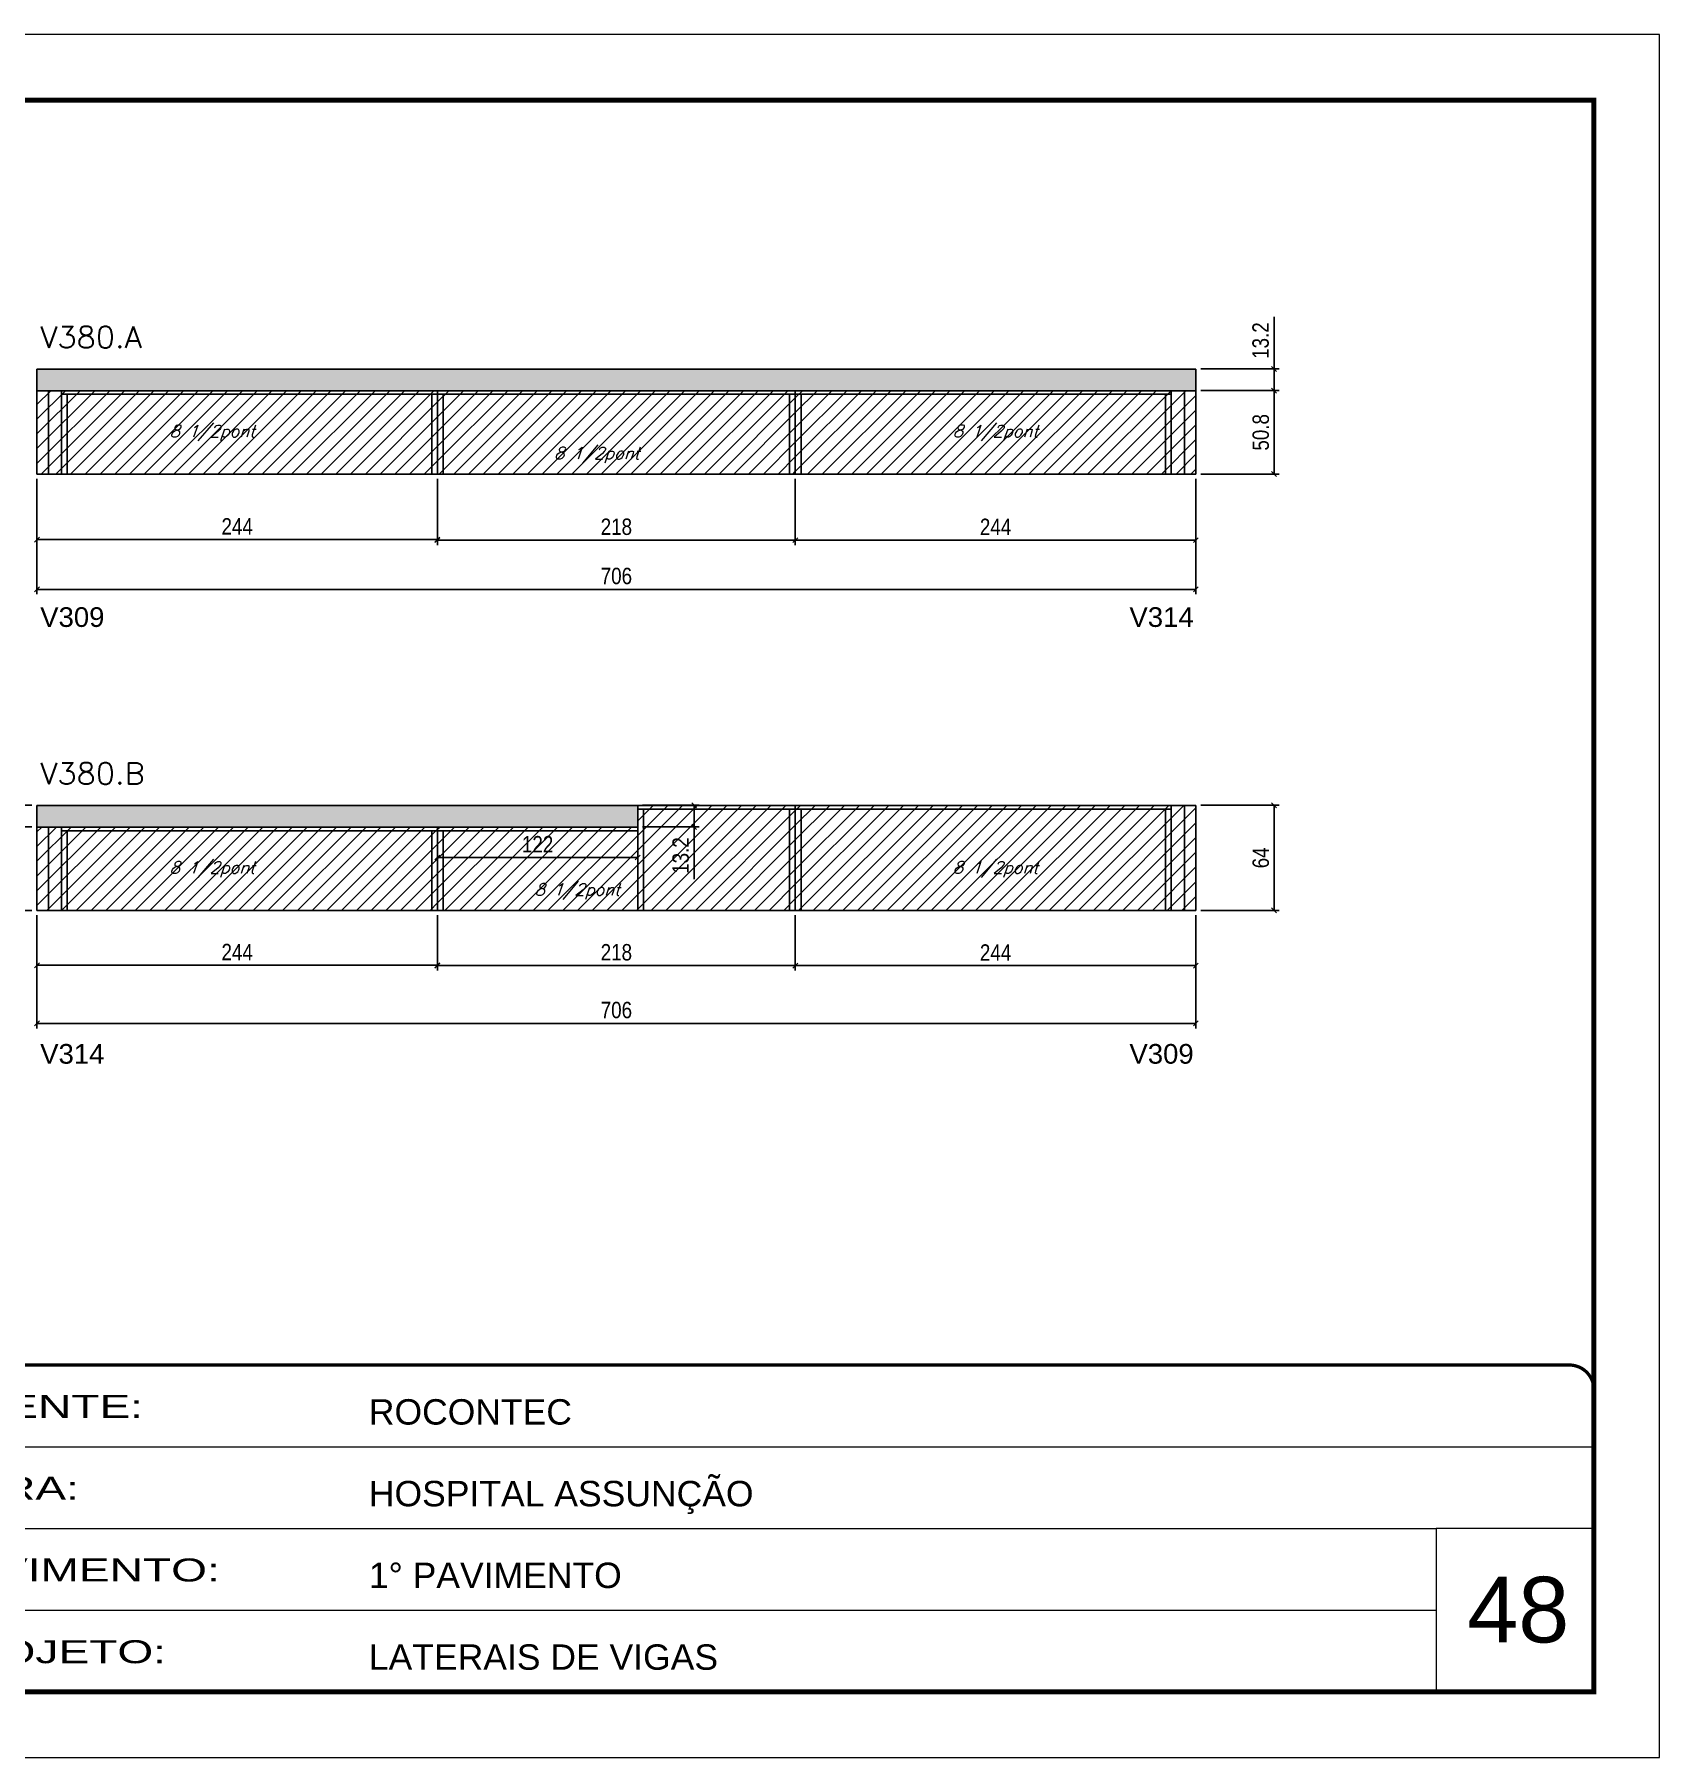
# Model space of a CAD drawing. Extents: x 137137 to 143418, y 10464 to 34486.
# Drawn here: x 142387 to 143377, y 20801 to 21851 of the extents above; entities that cross this region are included whole.
import ezdxf

# ---------------------------------------------------------------- set-up
doc = ezdxf.new("R2010")
doc.units = 0
doc.linetypes.add('CONTINUO', pattern=[0])
doc.linetypes.add('DASHED', pattern=[0.75, 0.5, -0.25])
for name, color, linetype in [('5', 5, 'Continuous'), ('COTA', 241, 'Continuous'), ('Painéis', 200, 'Continuous'), ('SARR_2.2x7', 40, 'Continuous'), ('SARR_3.5x7', 81, 'Continuous'), ('texto', 7, 'Continuous')]:
    doc.layers.add(name, color=color, linetype=linetype)
for name, color, linetype, lineweight in [('CARIMBO', 255, 'Continuous', 9), ('Folhas', 255, 'Continuous', 9), ('Hachura', 251, 'Continuous', 9), ('SARRAFO DE PRESSAO', 251, 'DASHED', 9), ('Texto Seção', 7, 'Continuous', 15)]:
    doc.layers.add(name, color=color, linetype=linetype, lineweight=lineweight)
doc.styles.add('ARIAL', font='arial.ttf')
doc.styles.add('COTA TECNICA', font='techl___.ttf', dxfattribs={"height": 10})
doc.styles.add('REGUA-120', font='ROMANS.shx', dxfattribs={"height": 15})
doc.styles.add('Romans', font='romans.shx')
doc.styles.get("Standard").update_dxf_attribs({"font": 'arial.ttf'})
doc.styles.add('Tecnologia', font='')
doc.styles.get('Tecnologia').set_extended_font_data('Forgotten Futurist')
doc.dimstyles.new('PAINEL', dxfattribs={"dimtxt": 10, "dimasz": 3, "dimexe": 3, "dimexo": 3, "dimgap": 3, "dimtad": 1, "dimdec": 1, "dimzin": 12, "dimdsep": 46, "dimtxsty": 'COTA TECNICA', "dimblk1": 'OBLIQUE', "dimblk2": 'OBLIQUE', "dimsah": 1, "dimcen": 0.9, "dimclrd": 4, "dimclre": 4, "dimclrt": 240, "dimadec": 1, "dimazin": 3, "dimtfac": 1, "dimtdec": 1, "dimtmove": 0, "dimatfit": 3, "dimfxl": 1, "dimtolj": 1, "dimtzin": 12, "dimarcsym": 0})
pattern_1 = [(45, (-27, -4594.3004), (-4.49012806, 4.49012806), [])]

# ---------------------------------------------------------------- blocks, each defined once
blk = doc.blocks.new('9999999999')
at = {"color": 30, "linetype": 'CONTINUO'}
for p, q in [((98564.6, 34379.6), (99584, 34379.6)), ((98564.6, 34329.8), (99488, 34329.8)), ((99584, 34329.8), (99488, 34329.8)), ((99488, 34329.8), (99488, 34230.2)), ((98564.6, 34280), (99488, 34280))]:
    blk.add_line(p, q, dxfattribs=at)
at = {"color": 30, "linetype": 'CONTINUO', "const_width": 2}
blk.add_lwpolyline([(99584, 34230.2), (99584, 34414.4, 0.414214), (99569, 34429.4), (98229, 34429.4, 0.414214), (98214, 34414.4), (98214, 34245.2, 0.414214), (98229, 34230.2), (99584, 34230.2)], format="xyb", dxfattribs=at)
at = {"layer": 'Folhas'}
blk.add_lwpolyline([(98139, 34190.2), (99624, 34190.2), (99624, 35240.2), (98139, 35240.2)], close=True, dxfattribs=at)
at = {"layer": 'Folhas', "color": 30, "const_width": 3}
blk.add_lwpolyline([(98214, 34230.2), (99584, 34230.2), (99584, 35200.2), (98214, 35200.2)], close=True, dxfattribs=at)
at = {"color": 7, "linetype": 'Continuous', "ltscale": 5, "style": 'ARIAL'}
for s, height, p in [('ROCONTEC', 15.48, (98837.7, 34393.1)), ('HOSPITAL ASSUNÇÃO', 15.483, (98837.7, 34343.3)), ('1° PAVIMENTO', 15.483, (98837.7, 34293.5)), ('LATERAIS DE VIGAS', 15.483, (98837.7, 34243.7))]:
    blk.add_text(s, height=height, dxfattribs=at).set_placement(p)
at = {"layer": 'Folhas', "color": 7, "style": 'Tecnologia', "width": 1.5}
for s, p in [('CLIENTE:', (98573.7, 34397.2)), ('OBRA:', (98573.7, 34347.3)), ('PAVIMENTO:', (98573.7, 34297.5)), ('PROJETO:', (98573.7, 34247.7))]:
    blk.add_text(s, height=14, dxfattribs=at).set_placement(p)
blk = doc.blocks.new('_Oblique')
at = {"color": 0, "linetype": 'ByBlock', "lineweight": -2}
blk.add_line((-0.5, -0.5), (0.5, 0.5), dxfattribs=at)
blk = doc.blocks.new('*D1363')
at = {"layer": 'COTA', "color": 4, "linetype": 'ByBlock', "lineweight": -2, "transparency": 16777216}
for p, q in [((142850.8, 21580.6), (142850.8, 21540.3)), ((143094.8, 21580.6), (143094.8, 21540.3)), ((142850.8, 21543.3), (143094.8, 21543.3))]:
    blk.add_line(p, q, dxfattribs=at)
at = {"layer": 'Defpoints', "color": 0, "linetype": 'ByBlock', "transparency": 16777216}
for p in [(142850.8, 21583.6), (143094.8, 21583.6), (143094.8, 21543.3)]:
    blk.add_point(p, dxfattribs=at)
at = {"layer": 'COTA', "color": 4, "linetype": 'ByBlock', "lineweight": -2, "transparency": 16777216, "xscale": 3, "yscale": 3, "zscale": 3, "rotation": 180}
blk.add_blockref('_Oblique', (142850.8, 21543.3), dxfattribs=at)
at = {"layer": 'COTA', "color": 4, "linetype": 'ByBlock', "lineweight": -2, "transparency": 16777216, "xscale": 3, "yscale": 3, "zscale": 3}
blk.add_blockref('_Oblique', (143094.8, 21543.3), dxfattribs=at)
at = {"layer": 'COTA', "color": 240, "linetype": 'ByBlock', "transparency": 16777216, "insert": (142972.8, 21551.4), "char_height": 10, "attachment_point": 5, "style": 'COTA TECNICA'}
blk.add_mtext('\\A1;244', dxfattribs=at)
blk = doc.blocks.new('*D1364')
at = {"layer": 'COTA', "color": 4, "linetype": 'ByBlock', "lineweight": -2, "transparency": 16777216}
for p, q in [((143097.8, 21634.4), (143145.5, 21634.4)), ((143142.5, 21583.6), (143142.5, 21634.4)), ((143097.8, 21583.6), (143145.5, 21583.6))]:
    blk.add_line(p, q, dxfattribs=at)
at = {"layer": 'Defpoints', "color": 0, "linetype": 'ByBlock', "transparency": 16777216}
for p in [(143094.8, 21634.4), (143142.5, 21634.4), (143094.8, 21583.6)]:
    blk.add_point(p, dxfattribs=at)
at = {"layer": 'COTA', "color": 4, "linetype": 'ByBlock', "lineweight": -2, "transparency": 16777216, "xscale": 3, "yscale": 3, "zscale": 3}
for p, rotation in [((143142.5, 21634.4), 90), ((143142.5, 21583.6), 270)]:
    blk.add_blockref('_Oblique', p, dxfattribs=dict(at, rotation=rotation))
at = {"layer": 'COTA', "color": 240, "linetype": 'ByBlock', "transparency": 16777216, "insert": (143134.4, 21609), "char_height": 10, "attachment_point": 5, "rotation": 90, "style": 'COTA TECNICA'}
blk.add_mtext('\\A1;50.8', dxfattribs=at)
blk = doc.blocks.new('*D1376')
at = {"layer": 'COTA', "color": 4, "lineweight": -2, "transparency": 16777216}
for p, q in [((142388.8, 21580.6), (142388.8, 21540.6)), ((142632.8, 21580.6), (142632.8, 21540.6)), ((142388.8, 21543.6), (142632.8, 21543.6))]:
    blk.add_line(p, q, dxfattribs=at)
at = {"layer": 'Defpoints', "color": 0, "transparency": 16777216}
for p in [(142388.8, 21583.6), (142632.8, 21583.6), (142632.8, 21543.6)]:
    blk.add_point(p, dxfattribs=at)
at = {"layer": 'COTA', "color": 4, "lineweight": -2, "transparency": 16777216, "xscale": 3, "yscale": 3, "zscale": 3, "rotation": 180}
blk.add_blockref('_Oblique', (142388.8, 21543.6), dxfattribs=at)
at = {"layer": 'COTA', "color": 4, "lineweight": -2, "transparency": 16777216, "xscale": 3, "yscale": 3, "zscale": 3}
blk.add_blockref('_Oblique', (142632.8, 21543.6), dxfattribs=at)
at = {"layer": 'COTA', "color": 240, "transparency": 16777216, "insert": (142510.8, 21551.7), "char_height": 10, "attachment_point": 5, "style": 'COTA TECNICA'}
blk.add_mtext('\\A1;244', dxfattribs=at)
blk = doc.blocks.new('*D1377')
at = {"layer": 'COTA', "color": 4, "lineweight": -2, "transparency": 16777216}
for p, q in [((142632.8, 21580.6), (142632.8, 21540.3)), ((142850.8, 21580.6), (142850.8, 21540.3)), ((142632.8, 21543.3), (142850.8, 21543.3))]:
    blk.add_line(p, q, dxfattribs=at)
at = {"layer": 'Defpoints', "color": 0, "transparency": 16777216}
for p in [(142632.8, 21583.6), (142850.8, 21583.6), (142850.8, 21543.3)]:
    blk.add_point(p, dxfattribs=at)
at = {"layer": 'COTA', "color": 4, "lineweight": -2, "transparency": 16777216, "xscale": 3, "yscale": 3, "zscale": 3, "rotation": 180}
blk.add_blockref('_Oblique', (142632.8, 21543.3), dxfattribs=at)
at = {"layer": 'COTA', "color": 4, "lineweight": -2, "transparency": 16777216, "xscale": 3, "yscale": 3, "zscale": 3}
blk.add_blockref('_Oblique', (142850.8, 21543.3), dxfattribs=at)
at = {"layer": 'COTA', "color": 240, "transparency": 16777216, "insert": (142741.8, 21551.4), "char_height": 10, "attachment_point": 5, "style": 'COTA TECNICA'}
blk.add_mtext('\\A1;218', dxfattribs=at)
blk = doc.blocks.new('*D1371')
at = {"layer": 'COTA', "color": 4, "linetype": 'ByBlock', "lineweight": -2, "transparency": 16777216}
for p, q in [((142850.8, 21314.7), (142850.8, 21281)), ((143094.8, 21314.7), (143094.8, 21281)), ((142850.8, 21284), (143094.8, 21284))]:
    blk.add_line(p, q, dxfattribs=at)
at = {"layer": 'Defpoints', "color": 0, "linetype": 'ByBlock', "transparency": 16777216}
for p in [(142850.8, 21317.7), (143094.8, 21317.7), (143094.8, 21284)]:
    blk.add_point(p, dxfattribs=at)
at = {"layer": 'COTA', "color": 4, "linetype": 'ByBlock', "lineweight": -2, "transparency": 16777216, "xscale": 3, "yscale": 3, "zscale": 3, "rotation": 180}
blk.add_blockref('_Oblique', (142850.8, 21284), dxfattribs=at)
at = {"layer": 'COTA', "color": 4, "linetype": 'ByBlock', "lineweight": -2, "transparency": 16777216, "xscale": 3, "yscale": 3, "zscale": 3}
blk.add_blockref('_Oblique', (143094.8, 21284), dxfattribs=at)
at = {"layer": 'COTA', "color": 240, "linetype": 'ByBlock', "transparency": 16777216, "insert": (142972.8, 21292), "char_height": 10, "attachment_point": 5, "style": 'COTA TECNICA'}
blk.add_mtext('\\A1;244', dxfattribs=at)
blk = doc.blocks.new('*D1372')
at = {"layer": 'COTA', "color": 4, "linetype": 'ByBlock', "lineweight": -2, "transparency": 16777216}
for p, q in [((143097.8, 21381.7), (143145.5, 21381.7)), ((143142.5, 21317.7), (143142.5, 21381.7)), ((143097.8, 21317.7), (143145.5, 21317.7))]:
    blk.add_line(p, q, dxfattribs=at)
at = {"layer": 'Defpoints', "color": 0, "linetype": 'ByBlock', "transparency": 16777216}
for p in [(143094.8, 21381.7), (143142.5, 21381.7), (143094.8, 21317.7)]:
    blk.add_point(p, dxfattribs=at)
at = {"layer": 'COTA', "color": 4, "linetype": 'ByBlock', "lineweight": -2, "transparency": 16777216, "xscale": 3, "yscale": 3, "zscale": 3}
for p, rotation in [((143142.5, 21381.7), 90), ((143142.5, 21317.7), 270)]:
    blk.add_blockref('_Oblique', p, dxfattribs=dict(at, rotation=rotation))
at = {"layer": 'COTA', "color": 240, "linetype": 'ByBlock', "transparency": 16777216, "insert": (143134.4, 21349.7), "char_height": 10, "attachment_point": 5, "rotation": 90, "style": 'COTA TECNICA'}
blk.add_mtext('\\A1;64', dxfattribs=at)
blk = doc.blocks.new('*D1378')
at = {"layer": 'COTA', "color": 4, "lineweight": -2, "transparency": 16777216}
for p, q in [((142388.8, 21314.7), (142388.8, 21281.2)), ((142632.8, 21314.7), (142632.8, 21281.2)), ((142388.8, 21284.2), (142632.8, 21284.2))]:
    blk.add_line(p, q, dxfattribs=at)
at = {"layer": 'Defpoints', "color": 0, "transparency": 16777216}
for p in [(142388.8, 21317.7), (142632.8, 21317.7), (142632.8, 21284.2)]:
    blk.add_point(p, dxfattribs=at)
at = {"layer": 'COTA', "color": 4, "lineweight": -2, "transparency": 16777216, "xscale": 3, "yscale": 3, "zscale": 3, "rotation": 180}
blk.add_blockref('_Oblique', (142388.8, 21284.2), dxfattribs=at)
at = {"layer": 'COTA', "color": 4, "lineweight": -2, "transparency": 16777216, "xscale": 3, "yscale": 3, "zscale": 3}
blk.add_blockref('_Oblique', (142632.8, 21284.2), dxfattribs=at)
at = {"layer": 'COTA', "color": 240, "transparency": 16777216, "insert": (142510.8, 21292.3), "char_height": 10, "attachment_point": 5, "style": 'COTA TECNICA'}
blk.add_mtext('\\A1;244', dxfattribs=at)
blk = doc.blocks.new('*D1379')
at = {"layer": 'COTA', "color": 4, "lineweight": -2, "transparency": 16777216}
for p, q in [((142632.8, 21314.7), (142632.8, 21281)), ((142850.8, 21314.7), (142850.8, 21281)), ((142632.8, 21284), (142850.8, 21284))]:
    blk.add_line(p, q, dxfattribs=at)
at = {"layer": 'Defpoints', "color": 0, "transparency": 16777216}
for p in [(142632.8, 21317.7), (142850.8, 21317.7), (142850.8, 21284)]:
    blk.add_point(p, dxfattribs=at)
at = {"layer": 'COTA', "color": 4, "lineweight": -2, "transparency": 16777216, "xscale": 3, "yscale": 3, "zscale": 3, "rotation": 180}
blk.add_blockref('_Oblique', (142632.8, 21284), dxfattribs=at)
at = {"layer": 'COTA', "color": 4, "lineweight": -2, "transparency": 16777216, "xscale": 3, "yscale": 3, "zscale": 3}
blk.add_blockref('_Oblique', (142850.8, 21284), dxfattribs=at)
at = {"layer": 'COTA', "color": 240, "transparency": 16777216, "insert": (142741.8, 21292.1), "char_height": 10, "attachment_point": 5, "style": 'COTA TECNICA'}
blk.add_mtext('\\A1;218', dxfattribs=at)
blk = doc.blocks.new('*D1380')
at = {"layer": 'COTA', "color": 4, "lineweight": -2, "transparency": 16777216}
for p, q in [((142757.8, 21381.7), (142792.2, 21381.7)), ((142789.2, 21381.7), (142789.2, 21368.5)), ((142757.8, 21368.5), (142792.2, 21368.5)), ((142789.2, 21368.5), (142789.2, 21336.7))]:
    blk.add_line(p, q, dxfattribs=at)
at = {"layer": 'Defpoints', "color": 0, "transparency": 16777216}
for p in [(142754.8, 21381.7), (142754.8, 21368.5), (142789.2, 21368.5)]:
    blk.add_point(p, dxfattribs=at)
at = {"layer": 'COTA', "color": 4, "lineweight": -2, "transparency": 16777216, "xscale": 3, "yscale": 3, "zscale": 3}
for p, rotation in [((142789.2, 21381.7), 90), ((142789.2, 21368.5), 270)]:
    blk.add_blockref('_Oblique', p, dxfattribs=dict(at, rotation=rotation))
at = {"layer": 'COTA', "color": 240, "transparency": 16777216, "insert": (142781, 21351.1), "char_height": 10, "attachment_point": 5, "rotation": 90, "style": 'COTA TECNICA'}
blk.add_mtext('\\A1;13.2', dxfattribs=at)
blk = doc.blocks.new('*D1381')
at = {"layer": 'COTA', "color": 4, "lineweight": -2, "transparency": 16777216}
for p, q in [((142632.8, 21365.5), (142632.8, 21346.9)), ((142754.8, 21365.5), (142754.8, 21346.9)), ((142632.8, 21349.9), (142754.8, 21349.9))]:
    blk.add_line(p, q, dxfattribs=at)
at = {"layer": 'Defpoints', "color": 0, "transparency": 16777216}
for p in [(142632.8, 21368.5), (142754.8, 21368.5), (142754.8, 21349.9)]:
    blk.add_point(p, dxfattribs=at)
at = {"layer": 'COTA', "color": 4, "lineweight": -2, "transparency": 16777216, "xscale": 3, "yscale": 3, "zscale": 3, "rotation": 180}
blk.add_blockref('_Oblique', (142632.8, 21349.9), dxfattribs=at)
at = {"layer": 'COTA', "color": 4, "lineweight": -2, "transparency": 16777216, "xscale": 3, "yscale": 3, "zscale": 3}
blk.add_blockref('_Oblique', (142754.8, 21349.9), dxfattribs=at)
at = {"layer": 'COTA', "color": 240, "transparency": 16777216, "insert": (142693.8, 21358), "char_height": 10, "attachment_point": 5, "style": 'COTA TECNICA'}
blk.add_mtext('\\A1;122', dxfattribs=at)
blk = doc.blocks.new('*D1382')
at = {"layer": 'COTA', "color": 4, "lineweight": -2, "transparency": 16777216}
for p, q in [((142385.8, 21368.5), (142366.1, 21368.5)), ((142369.1, 21368.5), (142369.1, 21317.7)), ((142385.8, 21317.7), (142366.1, 21317.7))]:
    blk.add_line(p, q, dxfattribs=at)
at = {"layer": 'Defpoints', "color": 0, "transparency": 16777216}
for p in [(142388.8, 21368.5), (142369.1, 21317.7), (142388.8, 21317.7)]:
    blk.add_point(p, dxfattribs=at)
at = {"layer": 'COTA', "color": 4, "lineweight": -2, "transparency": 16777216, "xscale": 3, "yscale": 3, "zscale": 3}
for p, rotation in [((142369.1, 21368.5), 90), ((142369.1, 21317.7), 270)]:
    blk.add_blockref('_Oblique', p, dxfattribs=dict(at, rotation=rotation))
at = {"layer": 'COTA', "color": 240, "transparency": 16777216, "insert": (142360.9, 21343.1), "char_height": 10, "attachment_point": 5, "rotation": 90, "style": 'COTA TECNICA'}
blk.add_mtext('\\A1;50.8', dxfattribs=at)
blk = doc.blocks.new('*D1383')
at = {"layer": 'COTA', "color": 4, "lineweight": -2, "transparency": 16777216}
for p, q in [((142369.1, 21381.7), (142369.1, 21413.4)), ((142385.8, 21381.7), (142366.1, 21381.7)), ((142369.1, 21368.5), (142369.1, 21381.7)), ((142385.8, 21368.5), (142366.1, 21368.5))]:
    blk.add_line(p, q, dxfattribs=at)
at = {"layer": 'Defpoints', "color": 0, "transparency": 16777216}
for p in [(142369.1, 21381.7), (142388.8, 21381.7), (142388.8, 21368.5)]:
    blk.add_point(p, dxfattribs=at)
at = {"layer": 'COTA', "color": 4, "lineweight": -2, "transparency": 16777216, "xscale": 3, "yscale": 3, "zscale": 3}
for p, rotation in [((142369.1, 21381.7), 90), ((142369.1, 21368.5), 270)]:
    blk.add_blockref('_Oblique', p, dxfattribs=dict(at, rotation=rotation))
at = {"layer": 'COTA', "color": 240, "transparency": 16777216, "insert": (142360.8, 21399), "char_height": 10, "attachment_point": 5, "rotation": 90, "style": 'COTA TECNICA'}
blk.add_mtext('\\A1;13.2', dxfattribs=at)
blk = doc.blocks.new('*D1373')
at = {"layer": 'COTA', "color": 4, "lineweight": -2, "ltscale": 25, "transparency": 16777216}
for p, q in [((142388.8, 21580.6), (142388.8, 21510.3)), ((143094.8, 21580.6), (143094.8, 21510.3)), ((143094.8, 21513.3), (142388.8, 21513.3))]:
    blk.add_line(p, q, dxfattribs=at)
at = {"layer": 'Defpoints', "color": 0, "ltscale": 25, "transparency": 16777216}
for p in [(142388.8, 21583.6), (143094.8, 21583.6), (142388.8, 21513.3)]:
    blk.add_point(p, dxfattribs=at)
at = {"layer": 'COTA', "color": 4, "lineweight": -2, "ltscale": 25, "transparency": 16777216, "xscale": 3, "yscale": 3, "zscale": 3, "rotation": 180}
blk.add_blockref('_Oblique', (142388.8, 21513.3), dxfattribs=at)
at = {"layer": 'COTA', "color": 4, "lineweight": -2, "ltscale": 25, "transparency": 16777216, "xscale": 3, "yscale": 3, "zscale": 3}
blk.add_blockref('_Oblique', (143094.8, 21513.3), dxfattribs=at)
at = {"layer": 'COTA', "color": 240, "ltscale": 25, "transparency": 16777216, "insert": (142741.8, 21521.4), "char_height": 10, "attachment_point": 5, "style": 'COTA TECNICA'}
blk.add_mtext('\\A1;706', dxfattribs=at)
blk = doc.blocks.new('*D1374')
at = {"layer": 'COTA', "color": 4, "lineweight": -2, "ltscale": 25, "transparency": 16777216}
for p, q in [((142388.8, 21314.7), (142388.8, 21245.8)), ((143094.8, 21314.7), (143094.8, 21245.8)), ((143094.8, 21248.8), (142388.8, 21248.8))]:
    blk.add_line(p, q, dxfattribs=at)
at = {"layer": 'Defpoints', "color": 0, "ltscale": 25, "transparency": 16777216}
for p in [(142388.8, 21317.7), (143094.8, 21317.7), (142388.8, 21248.8)]:
    blk.add_point(p, dxfattribs=at)
at = {"layer": 'COTA', "color": 4, "lineweight": -2, "ltscale": 25, "transparency": 16777216, "xscale": 3, "yscale": 3, "zscale": 3, "rotation": 180}
blk.add_blockref('_Oblique', (142388.8, 21248.8), dxfattribs=at)
at = {"layer": 'COTA', "color": 4, "lineweight": -2, "ltscale": 25, "transparency": 16777216, "xscale": 3, "yscale": 3, "zscale": 3}
blk.add_blockref('_Oblique', (143094.8, 21248.8), dxfattribs=at)
at = {"layer": 'COTA', "color": 240, "ltscale": 25, "transparency": 16777216, "insert": (142741.8, 21256.9), "char_height": 10, "attachment_point": 5, "style": 'COTA TECNICA'}
blk.add_mtext('\\A1;706', dxfattribs=at)
blk = doc.blocks.new('*D1375')
at = {"layer": 'COTA', "color": 4, "lineweight": -2, "ltscale": 25, "transparency": 16777216}
for p, q in [((143142.5, 21647.6), (143142.5, 21679.3)), ((143097.8, 21647.6), (143145.5, 21647.6)), ((143142.5, 21634.4), (143142.5, 21647.6)), ((143097.8, 21634.4), (143145.5, 21634.4))]:
    blk.add_line(p, q, dxfattribs=at)
at = {"layer": 'Defpoints', "color": 0, "ltscale": 25, "transparency": 16777216}
for p in [(143094.8, 21647.6), (143142.5, 21647.6), (143094.8, 21634.4)]:
    blk.add_point(p, dxfattribs=at)
at = {"layer": 'COTA', "color": 4, "lineweight": -2, "ltscale": 25, "transparency": 16777216, "xscale": 3, "yscale": 3, "zscale": 3}
for p, rotation in [((143142.5, 21647.6), 90), ((143142.5, 21634.4), 270)]:
    blk.add_blockref('_Oblique', p, dxfattribs=dict(at, rotation=rotation))
at = {"layer": 'COTA', "color": 240, "ltscale": 25, "transparency": 16777216, "insert": (143134.3, 21664.9), "char_height": 10, "attachment_point": 5, "rotation": 90, "style": 'COTA TECNICA'}
blk.add_mtext('\\A1;13.2', dxfattribs=at)

msp = doc.modelspace()

# ---------------------------------------------------------------- hatches: boundary and pattern name
at = {"layer": 'COTA', "ltscale": 25}
h = msp.add_hatch(dxfattribs=at)
h.set_pattern_fill('AR-CONC', color=256, scale=0.03)
h.set_pattern_definition([(50, (-27, -4594.3004), (5.46554007, -0.47817257), [0.5715, -6.2865]), (355, (-27, -4594.3004), (-1.05730264, 5.73170536), [0.4572, -5.02921753]), (100.4514447, (-26.5445, -4594.3403), (4.40823741, 5.25353256), [0.48570026, -5.34270734]), (46.1842, (-27, -4592.7764), (8.13237123, -1.26126984), [0.85725, -9.42975]), (96.6355576, (-26.322, -4592.8815), (7.122124, 7.42278374), [0.7285507, -8.01406824]), (351.184151, (-27, -4592.7764), (7.122124, 7.42278374), [0.685799, -7.54379196]), (21, (-26.238, -4593.1574), (4.54843174, -3.06795595), [0.5715, -6.2865]), (326, (-26.238, -4593.1574), (1.85406085, 5.52563898), [0.4572, -5.0292]), (71.451445, (-25.859, -4593.413), (6.40249258, 2.45768307), [0.48570026, -5.34269813]), (37.5, (-27, -4594.3004), (0.092658098, 2.536651166), [0, -4.96824, 0, -5.1054, 0, -5.04825]), (7.5, (-27, -4594.3004), (2.004589875, 3.005417245), [0, -2.91084, 0, -4.85394, 0, -1.92405]), (327.5, (-28.6993, -4594.3004), (4.067717855, -0.17186232), [0, -1.905, 0, -5.9436, 0, -7.8867]), (317.5, (-29.4613, -4594.3004), (4.44387544, 0.76279473), [0, -2.4765, 0, -3.94716, 0, -5.6007])])
h.paths.add_polyline_path([(142388.82, 21647.57), (142388.82, 21634.37), (143094.82, 21634.37), (143094.82, 21647.57)])
at = {"layer": 'COTA', "linetype": 'ByBlock'}
h = msp.add_hatch(dxfattribs=at)
h.set_pattern_fill('AR-CONC', color=256, scale=0.03)
h.set_pattern_definition([(50, (3183.5, -3445.7253), (5.46554007, -0.47817257), [0.5715, -6.2865]), (355, (3183.5, -3445.7253), (-1.05730264, 5.73170536), [0.4572, -5.02921753]), (100.4514447, (3183.9555, -3445.765), (4.40823741, 5.25353256), [0.48570026, -5.34270734]), (46.1842, (3183.5, -3444.201), (8.13237123, -1.26126984), [0.85725, -9.42975]), (96.6355576, (3184.178, -3444.3064), (7.122124, 7.42278374), [0.7285507, -8.01406824]), (351.184151, (3183.5, -3444.201), (7.122124, 7.42278374), [0.685799, -7.54379196]), (21, (3184.262, -3444.5823), (4.54843174, -3.06795595), [0.5715, -6.2865]), (326, (3184.262, -3444.5823), (1.85406085, 5.52563898), [0.4572, -5.0292]), (71.451445, (3184.641, -3444.838), (6.40249258, 2.45768307), [0.48570026, -5.34269813]), (37.5, (3183.5, -3445.7253), (0.092658098, 2.536651166), [0, -4.96824, 0, -5.1054, 0, -5.04825]), (7.5, (3183.5, -3445.7253), (2.004589875, 3.005417245), [0, -2.91084, 0, -4.85394, 0, -1.92405]), (327.5, (3181.8007, -3445.7253), (4.067717855, -0.17186232), [0, -1.905, 0, -5.9436, 0, -7.8867]), (317.5, (3181.0387, -3445.7253), (4.44387544, 0.76279473), [0, -2.4765, 0, -3.94716, 0, -5.6007])])
h.paths.add_polyline_path([(142754.82, 21368.46), (142754.82, 21381.66), (142388.82, 21381.66), (142388.82, 21368.46)])
at = {"layer": 'Hachura', "linetype": 'ByBlock'}
h = msp.add_hatch(dxfattribs=at)
h.set_pattern_fill('ANSI31', color=256, scale=2)
h.set_pattern_definition(pattern_1)
h.paths.add_polyline_path([(142632.82, 21634.37), (142388.82, 21634.37), (142388.82, 21583.57), (142632.82, 21583.57)])
h = msp.add_hatch(dxfattribs=at)
h.set_pattern_fill('ANSI31', color=256, scale=2)
h.set_pattern_definition(pattern_1)
h.paths.add_polyline_path([(142632.82, 21634.37), (142632.82, 21583.57), (142850.82, 21583.57), (142850.82, 21634.37)])
h = msp.add_hatch(dxfattribs=at)
h.set_pattern_fill('ANSI31', color=256, scale=2)
h.set_pattern_definition(pattern_1)
h.paths.add_polyline_path([(142850.82, 21634.37), (142850.82, 21583.57), (143094.82, 21583.57), (143094.82, 21634.37)])
h = msp.add_hatch(dxfattribs=at)
h.set_pattern_fill('ANSI31', color=256, scale=2)
h.set_pattern_definition(pattern_1)
h.paths.add_polyline_path([(142850.82, 21317.66), (142850.82, 21381.66), (142754.82, 21381.66), (142754.82, 21368.46), (142632.82, 21368.46), (142632.82, 21317.66)])
h = msp.add_hatch(dxfattribs=at)
h.set_pattern_fill('ANSI31', color=256, scale=2)
h.set_pattern_definition(pattern_1)
h.paths.add_polyline_path([(143094.82, 21317.66), (143094.82, 21381.66), (142850.82, 21381.66), (142850.82, 21317.66)])
h = msp.add_hatch(dxfattribs=at)
h.set_pattern_fill('ANSI31', color=256, scale=2)
h.set_pattern_definition(pattern_1)
h.paths.add_polyline_path([(142632.82, 21317.66), (142632.82, 21368.46), (142388.82, 21368.46), (142388.82, 21317.66)])

# ---------------------------------------------------------------- linework, layer by layer
at = {"layer": 'COTA', "ltscale": 25}
for p, q in [((142388.82, 21634.37), (142388.82, 21647.57)), ((142388.82, 21647.57), (143094.82, 21647.57)), ((143094.82, 21634.37), (143094.82, 21647.57))]:
    msp.add_line(p, q, dxfattribs=at)
at = {"layer": 'COTA', "linetype": 'ByBlock'}
for p, q in [((142388.82, 21634.37), (142388.82, 21633.85)), ((143094.82, 21634.37), (143094.82, 21634.37)), ((142754.82, 21381.66), (142388.82, 21381.66)), ((142388.82, 21368.46), (142388.82, 21381.66)), ((143094.82, 21381.66), (143094.82, 21381.66)), ((142388.82, 21368.46), (142388.82, 21367.94))]:
    msp.add_line(p, q, dxfattribs=at)
at = {"layer": 'Painéis', "linetype": 'ByBlock'}
for p, q in [((142388.82, 21634.37), (143094.82, 21634.37)), ((142388.82, 21634.37), (142388.82, 21583.57)), ((142632.82, 21634.37), (142632.82, 21583.57)), ((142850.82, 21634.37), (142850.82, 21583.57)), ((143094.82, 21634.37), (143094.82, 21583.57)), ((142388.82, 21583.57), (143094.82, 21583.57)), ((142754.82, 21381.66), (143094.82, 21381.66)), ((142850.82, 21381.66), (142850.82, 21317.66)), ((143094.82, 21381.66), (143094.82, 21317.66)), ((142388.82, 21368.46), (142754.82, 21368.46)), ((142388.82, 21368.46), (142388.82, 21317.66)), ((142632.82, 21368.46), (142632.82, 21317.66)), ((142754.82, 21368.46), (142754.82, 21366.26)), ((142388.82, 21317.66), (143094.82, 21317.66))]:
    msp.add_line(p, q, dxfattribs=at)
at = {"layer": 'Painéis'}
msp.add_line((142754.82, 21368.46), (142754.82, 21381.66), dxfattribs=at)
at = {"layer": 'SARR_2.2x7', "linetype": 'Continuous'}
for p, q in [((142395.82, 21634.37), (142395.82, 21583.57)), ((142403.82, 21632.17), (142632.82, 21632.17)), ((142632.82, 21632.17), (142850.82, 21632.17)), ((142850.82, 21632.17), (143079.82, 21632.17)), ((143087.82, 21634.37), (143087.82, 21583.57)), ((142754.82, 21379.46), (142850.82, 21379.46)), ((142850.82, 21379.46), (143079.82, 21379.46)), ((143087.82, 21381.66), (143087.82, 21317.66)), ((142395.82, 21368.46), (142395.82, 21317.66)), ((142403.82, 21366.26), (142632.82, 21366.26)), ((142632.82, 21366.26), (142754.82, 21366.26))]:
    msp.add_line(p, q, dxfattribs=at)
at = {"layer": 'SARR_3.5x7'}
for p, q in [((142403.82, 21634.37), (142403.82, 21583.57)), ((142407.32, 21632.17), (142407.32, 21583.57)), ((142629.32, 21632.17), (142629.32, 21583.57)), ((142636.32, 21632.17), (142636.32, 21583.57)), ((142847.32, 21632.17), (142847.32, 21583.57)), ((142854.32, 21632.17), (142854.32, 21583.57)), ((143076.32, 21632.17), (143076.32, 21583.57)), ((143079.82, 21634.37), (143079.82, 21583.57)), ((142754.82, 21379.46), (142754.82, 21317.66)), ((142758.32, 21379.46), (142758.32, 21317.66)), ((142847.32, 21379.46), (142847.32, 21317.66)), ((142854.32, 21379.46), (142854.32, 21317.66)), ((143076.32, 21379.46), (143076.32, 21317.66)), ((143079.82, 21381.66), (143079.82, 21317.66)), ((142403.82, 21368.46), (142403.82, 21317.66)), ((142407.32, 21366.26), (142407.32, 21317.66)), ((142629.32, 21366.26), (142629.32, 21317.66)), ((142636.32, 21366.26), (142636.32, 21317.66))]:
    msp.add_line(p, q, dxfattribs=at)

# ---------------------------------------------------------------- block references
at = {"layer": 'SARRAFO DE PRESSAO', "color": 6, "linetype": 'ByBlock'}
msp.add_blockref('9999999999', (43753.31, -13388.76), dxfattribs=at)

# ---------------------------------------------------------------- texts
at = {"layer": '5', "linetype": 'Continuous'}
for s, p in [('V309', (142390.79, 21490.42)), ('V314', (143054.35, 21490.42)), ('V314', (142390.79, 21224.26)), ('V309', (143054.35, 21224.26))]:
    msp.add_text(s, height=12, rotation=359.99996, dxfattribs=at).set_placement(p)
at = {"layer": 'CARIMBO', "style": 'ARIAL'}
msp.add_text('48', height=40, dxfattribs=at).set_placement((143260.15, 20871.59))
at = {"layer": 'texto', "color": 2, "char_height": 7.2737, "attachment_point": 5, "style": 'Romans'}
for insert in [(142495.63, 21608.57), (142972.75, 21608.57), (142729.86, 21595.14), (142495.63, 21342.66), (142972.75, 21342.66), (142717.98, 21329.23)]:
    msp.add_mtext('{\\Q19;\\C256;8 1/2pont}', dxfattribs=dict(at, insert=insert))
at = {"layer": 'Texto Seção', "style": 'REGUA-120', "width": 1.05}
for s, p in [('V380.A', (142390.73, 21660.52)), ('V380.B', (142390.73, 21394.61))]:
    msp.add_text(s, height=13, dxfattribs=at).set_placement(p)

# ---------------------------------------------------------------- dimensions: what is measured, and where the dimension line sits
at = {"layer": 'COTA', "ltscale": 25}
dim = msp.add_linear_dim(base=(143142.55, 21647.57), p1=(143094.82, 21634.37), p2=(143094.82, 21647.57), angle=90, dimstyle='PAINEL', dxfattribs=at)
dim.commit()
dim.dimension.update_dxf_attribs({"geometry": '*D1375', "text_midpoint": (143134.33, 21664.94)})
at = {"layer": 'COTA', "linetype": 'ByBlock'}
for base, p1, p2, picture, middle in [((143142.55, 21634.37), (143094.82, 21583.57), (143094.82, 21634.37), '*D1364', (143134.42, 21608.97)), ((143142.55, 21381.66), (143094.82, 21317.66), (143094.82, 21381.66), '*D1372', (143134.44, 21349.66))]:
    dim = msp.add_linear_dim(base=base, p1=p1, p2=p2, angle=90, dimstyle='PAINEL', dxfattribs=at)
    dim.commit()
    dim.dimension.update_dxf_attribs({"geometry": picture, "text_midpoint": middle})
at = {"layer": 'COTA'}
for base, p1, p2, picture, middle in [((142632.82, 21543.58), (142388.82, 21583.57), (142632.82, 21583.57), '*D1376', (142510.82, 21551.65)), ((142850.82, 21543.3), (142632.82, 21583.57), (142850.82, 21583.57), '*D1377', (142741.82, 21551.4)), ((142754.82, 21349.9), (142632.82, 21368.46), (142754.82, 21368.46), '*D1381', (142693.82, 21357.96)), ((142632.82, 21284.25), (142388.82, 21317.66), (142632.82, 21317.66), '*D1378', (142510.82, 21292.32)), ((142850.82, 21283.97), (142632.82, 21317.66), (142850.82, 21317.66), '*D1379', (142741.82, 21292.06))]:
    dim = msp.add_linear_dim(base=base, p1=p1, p2=p2, dimstyle='PAINEL', dxfattribs=at)
    dim.commit()
    dim.dimension.update_dxf_attribs({"geometry": picture, "text_midpoint": middle})
at = {"layer": 'COTA', "ltscale": 25}
for base, p1, p2, picture, middle in [((142388.82, 21513.3), (143094.82, 21583.57), (142388.82, 21583.57), '*D1373', (142741.82, 21521.4)), ((142388.82, 21248.77), (143094.82, 21317.66), (142388.82, 21317.66), '*D1374', (142741.82, 21256.87))]:
    dim = msp.add_linear_dim(base=base, p1=p1, p2=p2, dimstyle='PAINEL', dxfattribs=at)
    dim.commit()
    dim.dimension.update_dxf_attribs({"geometry": picture, "text_midpoint": middle})
at = {"layer": 'COTA', "linetype": 'ByBlock'}
for base, p1, p2, picture, middle in [((143094.82, 21543.3), (142850.82, 21583.57), (143094.82, 21583.57), '*D1363', (142972.82, 21551.38)), ((143094.82, 21283.97), (142850.82, 21317.66), (143094.82, 21317.66), '*D1371', (142972.82, 21292.04))]:
    dim = msp.add_linear_dim(base=base, p1=p1, p2=p2, dimstyle='PAINEL', override={"dimtmove": 1}, dxfattribs=at)
    dim.commit()
    dim.dimension.update_dxf_attribs({"geometry": picture, "text_midpoint": middle})
at = {"layer": 'COTA'}
for base, p1, p2, picture, middle in [((142369.06, 21381.66), (142388.82, 21368.46), (142388.82, 21381.66), '*D1383', (142360.84, 21399.03)), ((142789.25, 21368.46), (142754.82, 21381.66), (142754.82, 21368.46), '*D1380', (142781.03, 21351.1)), ((142369.06, 21317.66), (142388.82, 21368.46), (142388.82, 21317.66), '*D1382', (142360.93, 21343.06))]:
    dim = msp.add_linear_dim(base=base, p1=p1, p2=p2, angle=90, dimstyle='PAINEL', dxfattribs=at)
    dim.commit()
    dim.dimension.update_dxf_attribs({"geometry": picture, "text_midpoint": middle})

doc.saveas('drawing.dxf')
